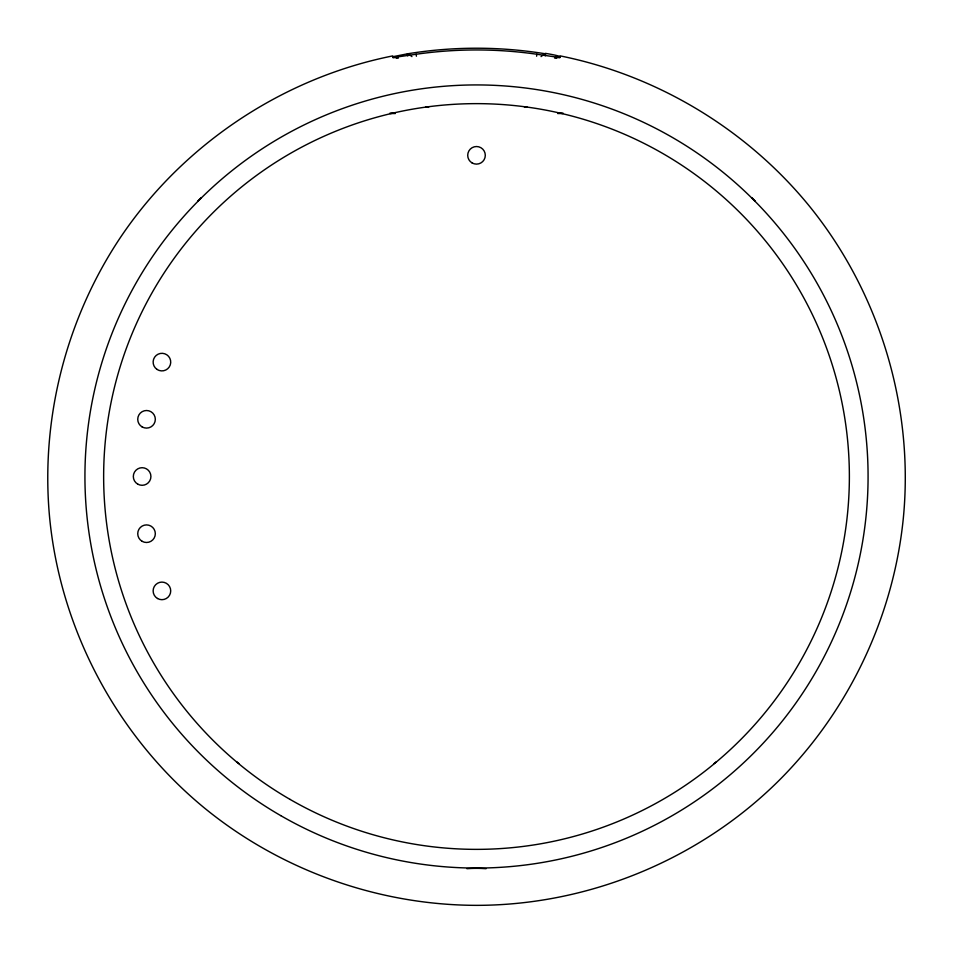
<?xml version="1.0" encoding="UTF-8"?>
<svg xmlns="http://www.w3.org/2000/svg" width="953" height="953" viewBox="0 0 953 953"><rect width="100%" height="100%" fill="white"/><g stroke="black" fill="none" stroke-linecap="round" stroke-linejoin="round"><path stroke-width="1.43" d="M396.972 58.324A5.504 5.504 0 0 0 392.934 57.561L394.137 56.453L407.419 53.833A428.278 428.278 0 0 1 545.581 53.833L545.247 55.882M536.599 56.215L536.873 54.261L559.649 57.549L560.066 56.846A14.521 0.989 9.2 0 0 545.366 53.356M392.839 55.893C282.517 77.872 182.452 144.725 119.923 238.238C65.435 320.16 40.276 420.607 49.711 518.539C60.778 630.481 117.505 736.621 204.442 808.001C280.623 870.256 378.127 905.147 476.5 905.35C588.99 905.314 700.181 859.261 779.745 779.745C849.159 710.033 893.437 616.424 903.289 518.539C914.284 406.586 879.345 291.415 808.001 204.442C745.437 128.524 656.617 75.287 560.161 55.893M536.873 54.25A426.551 426.551 0 0 0 416.127 54.25L393.017 57.573M466.899 868.683L471.592 868.433A142.747 142.747 0 0 1 481.408 868.433L486.101 868.683M389.884 113.264L395.376 113.264M557.624 113.264L563.116 113.264M389.884 113.526L395.376 113.526M557.624 113.526L563.116 113.526M407.419 53.833L407.753 55.882M416.127 54.261L416.401 56.215M755.336 201.143A142.747 142.747 0 0 1 751.857 197.664M201.143 197.664A142.747 142.747 0 0 1 197.664 201.143M426.074 107.034A26.398 26.398 0 0 1 428.505 107.367M426.098 106.807A26.624 26.624 0 0 1 428.552 107.141M524.448 107.141A26.624 26.624 0 0 1 526.902 106.807M716.084 761.923A372.647 372.647 0 0 1 714 763.663M239 763.663A372.647 372.647 0 0 1 236.916 761.923M556.028 58.324A5.504 5.504 0 0 1 560.066 57.561M554.563 58.097A5.504 4.11 -80.7 0 1 557.588 57.251M556.028 57.597A5.504 5.504 0 0 1 560.066 56.835M392.934 56.835A5.504 5.504 0 0 1 396.972 57.597M395.412 57.251A5.504 4.11 80.7 0 1 398.437 58.097M408.575 55.31A5.504 4.122 82.5 0 1 411.934 56.608M541.066 56.608A5.504 4.122 -82.5 0 1 544.425 55.31M290.069 799.412A372.873 372.873 0 0 0 849.373 476.5A372.873 372.873 0 0 0 290.069 153.588A372.873 372.873 0 0 0 290.069 799.412M157.519 598.508A8.803 8.803 0 0 0 170.718 590.896A8.803 8.803 0 0 0 157.519 583.272A8.803 8.803 0 0 0 157.519 598.508M142.128 541.316A8.803 8.803 0 0 0 155.327 533.692A8.803 8.803 0 0 0 142.128 526.08A8.803 8.803 0 0 0 142.128 541.316M137.72 484.124A8.803 8.803 0 0 0 150.919 476.5A8.803 8.803 0 0 0 137.72 468.876A8.803 8.803 0 0 0 137.72 484.124M142.128 426.92A8.803 8.803 0 0 0 155.327 419.308A8.803 8.803 0 0 0 142.128 411.684A8.803 8.803 0 0 0 142.128 426.92M156.995 369.395A8.803 8.803 0 0 0 170.706 362.736A8.803 8.803 0 0 0 158.079 354.194A8.803 8.803 0 0 0 156.995 369.395M472.104 162.939A8.803 8.803 0 0 0 485.303 155.327A8.803 8.803 0 0 0 472.104 147.703A8.803 8.803 0 0 0 472.104 162.939M280.718 815.613A391.576 391.576 0 0 0 868.076 476.5A391.576 391.576 0 0 0 280.718 137.387A391.576 391.576 0 0 0 280.718 815.613"/></g></svg>
